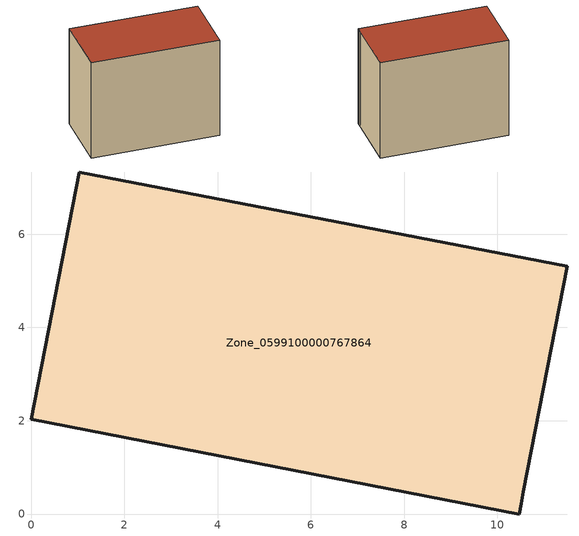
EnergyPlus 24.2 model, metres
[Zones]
Zone_0599100000767864
 floor ground (C_G): 10.47,0 0,2.04 1.03,7.33 11.5,5.31 10.55,0.48 10.52,0.22 z0
 wall outside (C_F): 0,2.04 10.47,0 10.52,0.22 10.55,0.48 11.5,5.31 1.03,7.33 0,2.04 z0:8.8
 roof outside (C_R): 10.47,0 10.52,0.22 10.55,0.48 11.5,5.31 1.03,7.33 0,2.04 z8.8
[BUILDING]
Pand.0599100000767864: North Axis=0; Terrain=City; Loads Convergence Tolerance Value=0.04; Temperature Convergence Tolerance Value=0.4; Solar Distribution=FullExterior; Maximum Number of Warmup Days=25; Minimum Number of Warmup Days=1
[Site:Location]
Rotterdam.The.Hague.AP_ZH_NLD Design_Conditions: Latitude=51.96; Longitude=4.45; Time Zone=1; Elevation=-4.5
[SITE:GROUNDTEMPERATURE:BUILDINGSURFACE]
18, 18, 18, 18, 18, 18, 18, 18, 18, 18, 18, 18
[MATERIAL] Thermal Absorptance=0.9; Solar Absorptance=0.7; Visible Absorptance=0.7
Name | Roughness | Thickness | Conductivity | Density | Specific Heat
G.TI.2006-2014 | MediumSmooth | 0.15 | 0.06 | 540 | 1210
F.TI.2006-2014 | Rough | 0.3 | 0.12 | 1920 | 840
R.TI.2006-2014 | MediumRough | 0.2 | 0.08 | 1500 | 1000
[CONSTRUCTION]
C_G: G.TI.2006-2014
C_F: F.TI.2006-2014
C_R: R.TI.2006-2014
[ZONE]
Zone_0599100000767864: Type=1; Multiplier=1; Ceiling Height=Autocalculate; Volume=Autocalculate; Floor Area=autocalculate; Part of Total Floor Area=Yes
[ZONEINFILTRATION:DESIGNFLOWRATE]
Infil_Zone_0599100000767864: Zone or ZoneList or Space or SpaceList=Zone_0599100000767864; Schedule=AlwaysOn; Design Flow Rate Calculation Method=Flow/Area; Flow Rate per Floor Area=0.0015; Constant Term Coefficient=1; Temperature Term Coefficient=0; Velocity Term Coefficient=0; Velocity Squared Term Coefficient=0
[HVACTEMPLATE:ZONE:IDEALLOADSAIRSYSTEM]
Zone_0599100000767864: Maximum Heating Supply Air Temperature=50; Minimum Cooling Supply Air Temperature=13; Maximum Heating Supply Air Humidity Ratio=0.0156; Minimum Cooling Supply Air Humidity Ratio=0.0077; Heating Limit=NoLimit; Cooling Limit=NoLimit; Dehumidification Control Type=ConstantSensibleHeatRatio; Cooling Sensible Heat Ratio=0.7; Dehumidification Setpoint=60; Humidification Control Type=None; Humidification Setpoint=30; Outdoor Air Method=None; Outdoor Air Flow Rate per Person=0.00944; Outdoor Air Flow Rate per Zone Floor Area=0; Outdoor Air Flow Rate per Zone=0; Demand Controlled Ventilation Type=None; Outdoor Air Economizer Type=NoEconomizer; Heat Recovery Type=None; Sensible Heat Recovery Effectiveness=0.7; Latent Heat Recovery Effectiveness=0.65
[ZONECONTROL:THERMOSTAT]
ThermostatControl_Zone_0599100000767864: Zone or ZoneList=Zone_0599100000767864; Control Type Schedule=DualSetpointControlType; Control 1=Thermostat_Zone_0599100000767864; Temperature Difference Between Cutout And Setpoint=0
[THERMOSTATSETPOINT:DUALSETPOINT]
Thermostat_Zone_0599100000767864: Heating Setpoint Temperature Schedule=HeatingSetpoint_Zone_0599100000767864; Cooling Setpoint Temperature Schedule=CoolingSetpoint_Zone_0599100000767864
[SCHEDULE:COMPACT]
HeatingSetpoint_Zone_0599100000767864: Through: 12/31, For: AllDays, Until: 24:00, 21
CoolingSetpoint_Zone_0599100000767864: Through: 12/31, For: AllDays, Until: 24:00, 24
DualSetpointControlType: Through: 12/31, For: AllDays, Until: 24:00, 4
AlwaysOn: Through: 12/31, For: AllDays, Until: 24:00, 1
